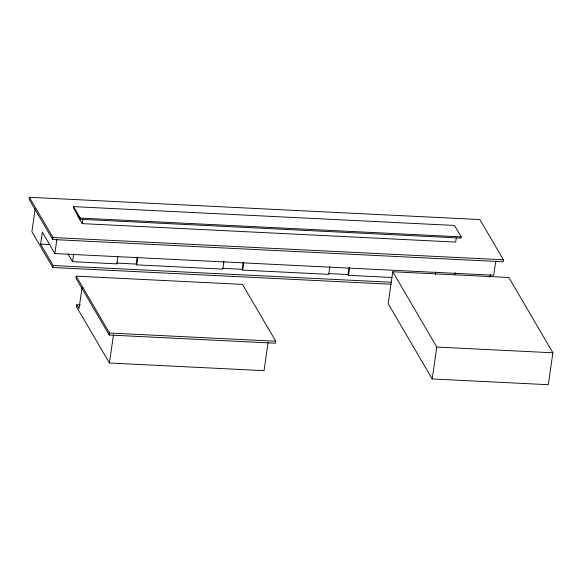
<?xml version="1.0" encoding="UTF-8"?>
<svg xmlns="http://www.w3.org/2000/svg" width="582" height="582" viewBox="0 0 582 582"><rect width="100%" height="100%" fill="white"/><g stroke="black" fill="none" stroke-linecap="round" stroke-linejoin="round"><path stroke-width="0.87" d="M29.384 197.298L29.1 199.291L52.62 239.508L503.124 261.769L503.408 259.783L479.888 219.56L29.384 197.298L52.911 237.514L52.62 239.508M35.175 208.865L31.886 231.68L52.838 267.509L391.068 284.227M52.838 267.509L53.122 265.516L40.609 244.12L42.333 232.167L54.846 253.563L493.732 275.25L495.777 261.063M54.846 253.563L56.891 239.377M73.558 206.625L73.39 207.818L80.083 219.268L461.017 238.096L461.191 236.896L454.498 225.452L73.558 206.625L80.258 218.075L80.083 219.268M117.964 256.189L116.851 263.879L72.561 261.689L73.674 254.007M456.23 238.096L455.655 242.083L82.193 223.626L82.877 218.839M76.242 276.174L75.958 278.167L109.205 335.014L275.446 343.227L275.737 341.234L242.49 284.387L76.242 276.174L109.489 333.02L109.205 335.014M80.44 304.983L76.824 304.801L76.54 306.794L109.423 363.015L264.046 370.654L268.106 342.492M82.047 287.624L79.028 308.562L76.824 304.801M109.423 363.015L113.475 334.846M223.917 261.427L222.811 269.117L136.661 264.861L136.195 264.061L137.177 257.229M136.661 264.861L137.767 257.171M329.841 266.665L328.728 274.348L242.672 270.099L242.207 269.299L243.189 262.467M242.672 270.099L243.778 262.409M392.042 277.476L348.523 275.33L348.058 274.529L349.04 267.698M348.523 275.33L349.629 267.64M392.755 271.758L388.158 303.659L432.2 378.962L548.302 384.702L552.9 352.801L508.857 277.49L392.755 271.758L436.798 347.061L432.2 378.962M435.394 274.457L435.765 271.896M454.768 274.646L455.015 272.936M455.357 274.588L455.604 272.878M489.862 277.148L490.233 274.588M80.258 218.075L461.191 236.896M52.911 237.514L503.408 259.783M40.609 244.12L49.543 244.564M116.385 263.086L136.195 264.061M222.346 268.317L242.207 269.299M328.263 273.555L348.058 274.529M53.122 265.516L391.359 282.234M436.798 347.061L552.9 352.801M109.489 333.02L275.737 341.234M77.144 214.998L82.193 223.626M67.978 253.854L72.561 261.689"/></g></svg>
